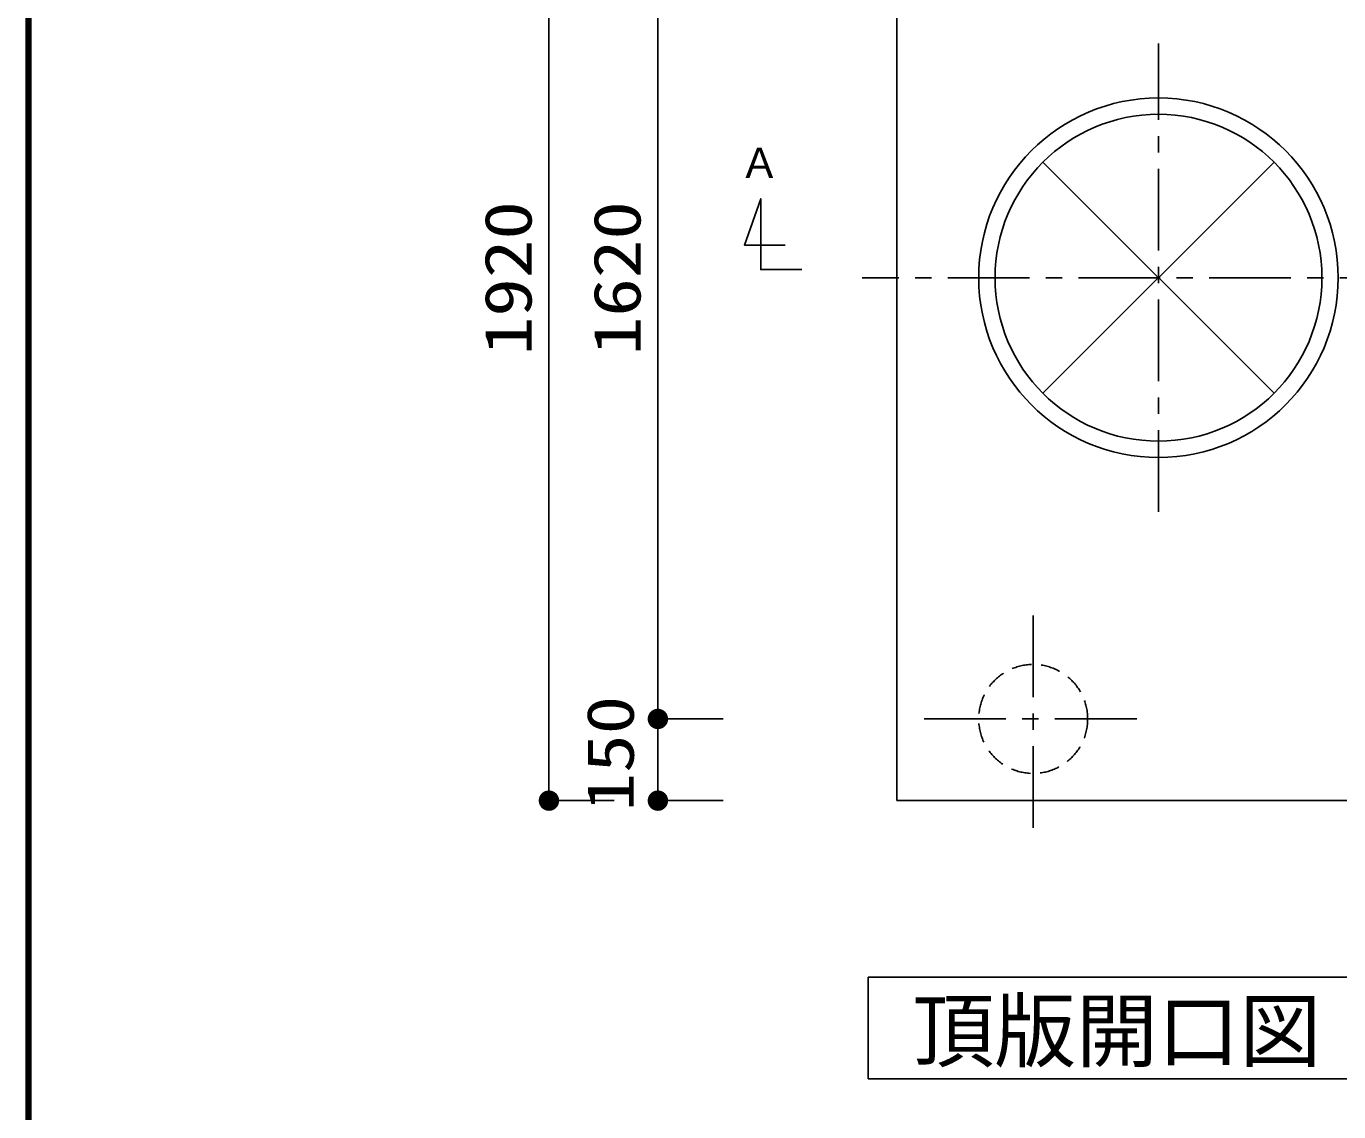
# Model space of a CAD drawing. Units: millimetres, scale not verified. Extents: x -8093 to 8093, y -5792 to 5792.
# Drawn here: x -8093 to -5684, y 2623 to 4616 of the extents above; entities that cross this region are included whole.
import ezdxf
from ezdxf.enums import TextEntityAlignment as Align

# ---------------------------------------------------------------- set-up
doc = ezdxf.new("R2010")
doc.units = ezdxf.units.MM
doc.header["$LTSCALE"] = 30
doc.linetypes.add('CHAIN1', pattern=[8, 5, -1, 1, -1])
doc.linetypes.add('DASHED1', pattern=[1.8, 1.2, -0.6])
for name, color, linetype, lineweight in [('0-0_Axis_waku', 7, 'Continuous', 25), ('0-1_00クル-フ-0躯体', 3, 'Continuous', 25), ('0-3_00クル-フ-1機器', 5, 'Continuous', 25), ('0-4_00クル-フ-6寸法', 132, 'Continuous', 25)]:
    doc.layers.add(name, color=color, linetype=linetype, lineweight=lineweight)
doc.styles.add('ＭＳ ゴシック', font='')
doc.styles.get('ＭＳ ゴシック').set_extended_font_data('MS Gothic')

msp = doc.modelspace()

# ---------------------------------------------------------------- linework, layer by layer
at = {"layer": '0-0_Axis_waku'}
for p, q in [((-8093.4, 5792.4), (-8093.4, -5792.4)), ((-8092.8, 5791.8), (-8092.8, -5791.8)), ((-8092.2, 5791.2), (-8092.2, -5791.2)), ((-8091.6, 5790.6), (-8091.6, -5790.6)), ((-8091, 5790), (-8091, -5790)), ((-8090.4, 5789.4), (-8090.4, -5789.4)), ((-8089.8, 5788.8), (-8089.8, -5788.8)), ((-8089.2, 5788.2), (-8089.2, -5788.2)), ((-8088.6, 5787.6), (-8088.6, -5787.6)), ((-8088, 5787), (-8088, -5787)), ((-8087.4, 5786.4), (-8087.4, -5786.4)), ((-8086.8, 5785.8), (-8086.8, -5785.8)), ((-8086.2, 5785.2), (-8086.2, -5785.2)), ((-8085.6, 5784.6), (-8085.6, -5784.6)), ((-8085, 5784), (-8085, -5784))]:
    msp.add_line(p, q, dxfattribs=at)
at = {"layer": '0-1_00クル-フ-0躯体'}
msp.add_lwpolyline([(-6669.9, 4168.83), (-6744.9, 4168.83), (-6744.9, 4298.83), (-6774.9, 4213.83), (-6699.9, 4213.83)], dxfattribs=at)
msp.add_lwpolyline([(-4518.29, 2869.53), (-4518.29, 2683.22), (-6547.61, 2683.22), (-6547.61, 2869.53)], close=True, dxfattribs=at)
at = {"layer": '0-3_00クル-フ-1機器', "color": 2}
for p, q in [((-6494.9, 5113.83), (-6494.9, 3193.83)), ((-6227.03, 4365.97), (-5802.77, 3941.7)), ((-6227.03, 3941.7), (-5802.77, 4365.97)), ((-6494.9, 3193.83), (-4029.9, 3193.83))]:
    msp.add_line(p, q, dxfattribs=at)
at = {"layer": '0-3_00クル-フ-1機器', "color": 2, "linetype": 'CHAIN1'}
for p, q in [((-6014.9, 3723.83), (-6014.9, 4583.83)), ((-3851.78, 4153.83), (-6558.68, 4153.83)), ((-6244.9, 3143.83), (-6244.9, 3543.83)), ((-6444.9, 3343.83), (-6044.9, 3343.83))]:
    msp.add_line(p, q, dxfattribs=at)
at = {"layer": '0-3_00クル-フ-1機器', "color": 2}
for radius in [330, 300]:
    msp.add_circle((-6014.9, 4153.83), radius, dxfattribs=at)
at = {"layer": '0-3_00クル-フ-1機器', "color": 2, "linetype": 'DASHED1'}
msp.add_circle((-6244.9, 3343.83), 100, dxfattribs=at)
at = {"layer": '0-4_00クル-フ-6寸法', "color": 4}
for p, q in [((-7133.84, 3193.83), (-7133.84, 5113.83)), ((-6933.84, 4963.83), (-6933.84, 3343.83)), ((-6813.84, 3343.83), (-6933.84, 3343.83)), ((-6813.84, 3343.83), (-6933.84, 3343.83)), ((-6933.84, 3343.83), (-6933.84, 3193.83)), ((-7013.84, 3193.83), (-7133.84, 3193.83)), ((-6813.84, 3193.83), (-6933.84, 3193.83))]:
    msp.add_line(p, q, dxfattribs=at)
at = {"layer": '0-4_00クル-フ-6寸法'}
for points in [[(-6933.84, 3343.83), (-6952.26, 3347.35), (-6951.67, 3349.63)], [(-6933.84, 3343.83), (-6952.26, 3347.35), (-6951.67, 3349.63)], [(-6933.84, 3343.83), (-6951.67, 3349.63), (-6950.8, 3351.82)], [(-6933.84, 3343.83), (-6951.67, 3349.63), (-6950.8, 3351.82)], [(-6933.84, 3343.83), (-6950.8, 3351.82), (-6949.67, 3353.88)], [(-6933.84, 3343.83), (-6950.8, 3351.82), (-6949.67, 3353.88)], [(-6933.84, 3343.83), (-6949.67, 3353.88), (-6948.28, 3355.78)], [(-6933.84, 3343.83), (-6949.67, 3353.88), (-6948.28, 3355.78)], [(-6933.84, 3343.83), (-6948.28, 3355.78), (-6946.67, 3357.5)], [(-6933.84, 3343.83), (-6948.28, 3355.78), (-6946.67, 3357.5)], [(-6933.84, 3343.83), (-6946.67, 3357.5), (-6944.86, 3359)], [(-6933.84, 3343.83), (-6946.67, 3357.5), (-6944.86, 3359)], [(-6933.84, 3343.83), (-6944.86, 3359), (-6942.87, 3360.26)], [(-6933.84, 3343.83), (-6944.86, 3359), (-6942.87, 3360.26)], [(-6933.84, 3343.83), (-6942.87, 3360.26), (-6940.74, 3361.27)], [(-6933.84, 3343.83), (-6942.87, 3360.26), (-6940.74, 3361.27)], [(-6933.84, 3343.83), (-6940.74, 3361.27), (-6938.5, 3361.99)], [(-6933.84, 3343.83), (-6940.74, 3361.27), (-6938.5, 3361.99)], [(-6933.84, 3343.83), (-6938.5, 3361.99), (-6936.19, 3362.43)], [(-6933.84, 3343.83), (-6938.5, 3361.99), (-6936.19, 3362.43)], [(-6933.84, 3343.83), (-6936.19, 3362.43), (-6933.84, 3362.58)], [(-6933.84, 3343.83), (-6936.19, 3362.43), (-6933.84, 3362.58)], [(-6933.84, 3343.83), (-6933.84, 3362.58), (-6931.49, 3362.43)], [(-6933.84, 3343.83), (-6933.84, 3362.58), (-6931.49, 3362.43)], [(-6933.84, 3343.83), (-6931.49, 3362.43), (-6929.17, 3361.99)], [(-6933.84, 3343.83), (-6931.49, 3362.43), (-6929.17, 3361.99)], [(-6933.84, 3343.83), (-6929.17, 3361.99), (-6926.94, 3361.27)], [(-6933.84, 3343.83), (-6929.17, 3361.99), (-6926.94, 3361.27)], [(-6933.84, 3343.83), (-6926.94, 3361.27), (-6924.8, 3360.26)], [(-6933.84, 3343.83), (-6926.94, 3361.27), (-6924.8, 3360.26)], [(-6933.84, 3343.83), (-6924.8, 3360.26), (-6922.82, 3359)], [(-6933.84, 3343.83), (-6924.8, 3360.26), (-6922.82, 3359)], [(-6933.84, 3343.83), (-6922.82, 3359), (-6921, 3357.5)], [(-6933.84, 3343.83), (-6922.82, 3359), (-6921, 3357.5)], [(-6933.84, 3343.83), (-6921, 3357.5), (-6919.39, 3355.78)], [(-6933.84, 3343.83), (-6921, 3357.5), (-6919.39, 3355.78)], [(-6933.84, 3343.83), (-6919.39, 3355.78), (-6918.01, 3353.88)], [(-6933.84, 3343.83), (-6919.39, 3355.78), (-6918.01, 3353.88)], [(-6933.84, 3343.83), (-6918.01, 3353.88), (-6916.87, 3351.82)], [(-6933.84, 3343.83), (-6918.01, 3353.88), (-6916.87, 3351.82)], [(-6933.84, 3343.83), (-6916.87, 3351.82), (-6916.01, 3349.63)], [(-6933.84, 3343.83), (-6916.87, 3351.82), (-6916.01, 3349.63)], [(-6933.84, 3343.83), (-6916.01, 3349.63), (-6915.42, 3347.35)], [(-6933.84, 3343.83), (-6916.01, 3349.63), (-6915.42, 3347.35)], [(-6933.84, 3343.83), (-6952.55, 3345.01), (-6952.26, 3347.35)], [(-6933.84, 3343.83), (-6952.55, 3345.01), (-6952.26, 3347.35)], [(-6933.84, 3343.83), (-6952.55, 3342.66), (-6952.55, 3345.01)], [(-6933.84, 3343.83), (-6952.55, 3342.66), (-6952.55, 3345.01)], [(-6933.84, 3343.83), (-6952.26, 3340.32), (-6952.55, 3342.66)], [(-6933.84, 3343.83), (-6952.26, 3340.32), (-6952.55, 3342.66)], [(-6933.84, 3343.83), (-6951.67, 3338.04), (-6952.26, 3340.32)], [(-6933.84, 3343.83), (-6951.67, 3338.04), (-6952.26, 3340.32)], [(-6933.84, 3343.83), (-6950.8, 3335.85), (-6951.67, 3338.04)], [(-6933.84, 3343.83), (-6950.8, 3335.85), (-6951.67, 3338.04)], [(-6933.84, 3343.83), (-6949.67, 3333.79), (-6950.8, 3335.85)], [(-6933.84, 3343.83), (-6949.67, 3333.79), (-6950.8, 3335.85)], [(-6933.84, 3343.83), (-6948.28, 3331.88), (-6949.67, 3333.79)], [(-6933.84, 3343.83), (-6948.28, 3331.88), (-6949.67, 3333.79)], [(-6933.84, 3343.83), (-6946.67, 3330.16), (-6948.28, 3331.88)], [(-6933.84, 3343.83), (-6946.67, 3330.16), (-6948.28, 3331.88)], [(-6933.84, 3343.83), (-6944.86, 3328.66), (-6946.67, 3330.16)], [(-6933.84, 3343.83), (-6944.86, 3328.66), (-6946.67, 3330.16)], [(-6933.84, 3343.83), (-6942.87, 3327.4), (-6944.86, 3328.66)], [(-6933.84, 3343.83), (-6942.87, 3327.4), (-6944.86, 3328.66)], [(-6933.84, 3343.83), (-6940.74, 3326.4), (-6942.87, 3327.4)], [(-6933.84, 3343.83), (-6940.74, 3326.4), (-6942.87, 3327.4)], [(-6933.84, 3343.83), (-6938.5, 3325.67), (-6940.74, 3326.4)], [(-6933.84, 3343.83), (-6938.5, 3325.67), (-6940.74, 3326.4)], [(-6933.84, 3343.83), (-6936.19, 3325.23), (-6938.5, 3325.67)], [(-6933.84, 3343.83), (-6936.19, 3325.23), (-6938.5, 3325.67)], [(-6933.84, 3343.83), (-6933.84, 3325.08), (-6936.19, 3325.23)], [(-6933.84, 3343.83), (-6933.84, 3325.08), (-6936.19, 3325.23)], [(-6933.84, 3343.83), (-6915.42, 3347.35), (-6915.12, 3345.01)], [(-6933.84, 3343.83), (-6915.42, 3347.35), (-6915.12, 3345.01)], [(-6933.84, 3343.83), (-6915.12, 3345.01), (-6915.12, 3342.66)], [(-6933.84, 3343.83), (-6915.12, 3345.01), (-6915.12, 3342.66)], [(-6933.84, 3343.83), (-6931.49, 3325.23), (-6933.84, 3325.08)], [(-6933.84, 3343.83), (-6929.17, 3325.67), (-6931.49, 3325.23)], [(-6933.84, 3343.83), (-6926.94, 3326.4), (-6929.17, 3325.67)], [(-6933.84, 3343.83), (-6924.8, 3327.4), (-6926.94, 3326.4)], [(-6933.84, 3343.83), (-6922.82, 3328.66), (-6924.8, 3327.4)], [(-6933.84, 3343.83), (-6921, 3330.16), (-6922.82, 3328.66)], [(-6933.84, 3343.83), (-6919.39, 3331.88), (-6921, 3330.16)], [(-6933.84, 3343.83), (-6918.01, 3333.79), (-6919.39, 3331.88)], [(-6933.84, 3343.83), (-6916.87, 3335.85), (-6918.01, 3333.79)], [(-6933.84, 3343.83), (-6916.01, 3338.04), (-6916.87, 3335.85)], [(-6933.84, 3343.83), (-6915.42, 3340.32), (-6916.01, 3338.04)], [(-6933.84, 3343.83), (-6915.12, 3342.66), (-6915.42, 3340.32)], [(-6933.84, 3343.83), (-6931.49, 3325.23), (-6933.84, 3325.08)], [(-6933.84, 3343.83), (-6929.17, 3325.67), (-6931.49, 3325.23)], [(-6933.84, 3343.83), (-6926.94, 3326.4), (-6929.17, 3325.67)], [(-6933.84, 3343.83), (-6924.8, 3327.4), (-6926.94, 3326.4)], [(-6933.84, 3343.83), (-6922.82, 3328.66), (-6924.8, 3327.4)], [(-6933.84, 3343.83), (-6921, 3330.16), (-6922.82, 3328.66)], [(-6933.84, 3343.83), (-6919.39, 3331.88), (-6921, 3330.16)], [(-6933.84, 3343.83), (-6918.01, 3333.79), (-6919.39, 3331.88)], [(-6933.84, 3343.83), (-6916.87, 3335.85), (-6918.01, 3333.79)], [(-6933.84, 3343.83), (-6916.01, 3338.04), (-6916.87, 3335.85)], [(-6933.84, 3343.83), (-6915.42, 3340.32), (-6916.01, 3338.04)], [(-6933.84, 3343.83), (-6915.12, 3342.66), (-6915.42, 3340.32)], [(-7133.84, 3193.83), (-7149.67, 3203.88), (-7148.28, 3205.78)], [(-7133.84, 3193.83), (-7148.28, 3205.78), (-7146.67, 3207.5)], [(-7133.84, 3193.83), (-7146.67, 3207.5), (-7144.86, 3209)], [(-7133.84, 3193.83), (-7144.86, 3209), (-7142.87, 3210.26)], [(-7133.84, 3193.83), (-7142.87, 3210.26), (-7140.74, 3211.27)], [(-7133.84, 3193.83), (-7140.74, 3211.27), (-7138.5, 3211.99)], [(-7133.84, 3193.83), (-7138.5, 3211.99), (-7136.19, 3212.43)], [(-7133.84, 3193.83), (-7136.19, 3212.43), (-7133.84, 3212.58)], [(-7133.84, 3193.83), (-7133.84, 3212.58), (-7131.49, 3212.43)], [(-7133.84, 3193.83), (-7131.49, 3212.43), (-7129.17, 3211.99)], [(-7133.84, 3193.83), (-7129.17, 3211.99), (-7126.94, 3211.27)], [(-7133.84, 3193.83), (-7126.94, 3211.27), (-7124.8, 3210.26)], [(-7133.84, 3193.83), (-7124.8, 3210.26), (-7122.82, 3209)], [(-7133.84, 3193.83), (-7122.82, 3209), (-7121, 3207.5)], [(-7133.84, 3193.83), (-7121, 3207.5), (-7119.39, 3205.78)], [(-7133.84, 3193.83), (-7119.39, 3205.78), (-7118.01, 3203.88)], [(-6933.84, 3193.83), (-6949.67, 3203.88), (-6948.28, 3205.78)], [(-6933.84, 3193.83), (-6948.28, 3205.78), (-6946.67, 3207.5)], [(-6933.84, 3193.83), (-6946.67, 3207.5), (-6944.86, 3209)], [(-6933.84, 3193.83), (-6944.86, 3209), (-6942.87, 3210.26)], [(-6933.84, 3193.83), (-6942.87, 3210.26), (-6940.74, 3211.27)], [(-6933.84, 3193.83), (-6940.74, 3211.27), (-6938.5, 3211.99)], [(-6933.84, 3193.83), (-6938.5, 3211.99), (-6936.19, 3212.43)], [(-6933.84, 3193.83), (-6936.19, 3212.43), (-6933.84, 3212.58)], [(-6933.84, 3193.83), (-6933.84, 3212.58), (-6931.49, 3212.43)], [(-6933.84, 3193.83), (-6931.49, 3212.43), (-6929.17, 3211.99)], [(-6933.84, 3193.83), (-6929.17, 3211.99), (-6926.94, 3211.27)], [(-6933.84, 3193.83), (-6926.94, 3211.27), (-6924.8, 3210.26)], [(-6933.84, 3193.83), (-6924.8, 3210.26), (-6922.82, 3209)], [(-6933.84, 3193.83), (-6922.82, 3209), (-6921, 3207.5)], [(-6933.84, 3193.83), (-6921, 3207.5), (-6919.39, 3205.78)], [(-6933.84, 3193.83), (-6919.39, 3205.78), (-6918.01, 3203.88)], [(-7133.84, 3193.83), (-7152.55, 3195.01), (-7152.26, 3197.35)], [(-7133.84, 3193.83), (-7152.55, 3192.66), (-7152.55, 3195.01)], [(-7133.84, 3193.83), (-7152.26, 3190.32), (-7152.55, 3192.66)], [(-7133.84, 3193.83), (-7152.26, 3197.35), (-7151.67, 3199.63)], [(-7133.84, 3193.83), (-7151.67, 3188.04), (-7152.26, 3190.32)], [(-7133.84, 3193.83), (-7151.67, 3199.63), (-7150.8, 3201.82)], [(-7133.84, 3193.83), (-7150.8, 3185.85), (-7151.67, 3188.04)], [(-7133.84, 3193.83), (-7150.8, 3201.82), (-7149.67, 3203.88)], [(-7133.84, 3193.83), (-7149.67, 3183.79), (-7150.8, 3185.85)], [(-7133.84, 3193.83), (-7148.28, 3181.88), (-7149.67, 3183.79)], [(-7133.84, 3193.83), (-7146.67, 3180.16), (-7148.28, 3181.88)], [(-7133.84, 3193.83), (-7144.86, 3178.66), (-7146.67, 3180.16)], [(-7133.84, 3193.83), (-7142.87, 3177.4), (-7144.86, 3178.66)], [(-7133.84, 3193.83), (-7140.74, 3176.4), (-7142.87, 3177.4)], [(-7133.84, 3193.83), (-7138.5, 3175.67), (-7140.74, 3176.4)], [(-7133.84, 3193.83), (-7136.19, 3175.23), (-7138.5, 3175.67)], [(-7133.84, 3193.83), (-7133.84, 3175.08), (-7136.19, 3175.23)], [(-7133.84, 3193.83), (-7118.01, 3203.88), (-7116.87, 3201.82)], [(-7133.84, 3193.83), (-7116.87, 3201.82), (-7116.01, 3199.63)], [(-7133.84, 3193.83), (-7116.01, 3199.63), (-7115.42, 3197.35)], [(-7133.84, 3193.83), (-7115.42, 3197.35), (-7115.12, 3195.01)], [(-7133.84, 3193.83), (-7115.12, 3195.01), (-7115.12, 3192.66)], [(-7133.84, 3193.83), (-7131.49, 3175.23), (-7133.84, 3175.08)], [(-7133.84, 3193.83), (-7129.17, 3175.67), (-7131.49, 3175.23)], [(-7133.84, 3193.83), (-7126.94, 3176.4), (-7129.17, 3175.67)], [(-7133.84, 3193.83), (-7124.8, 3177.4), (-7126.94, 3176.4)], [(-7133.84, 3193.83), (-7122.82, 3178.66), (-7124.8, 3177.4)], [(-7133.84, 3193.83), (-7121, 3180.16), (-7122.82, 3178.66)], [(-7133.84, 3193.83), (-7119.39, 3181.88), (-7121, 3180.16)], [(-7133.84, 3193.83), (-7118.01, 3183.79), (-7119.39, 3181.88)], [(-7133.84, 3193.83), (-7116.87, 3185.85), (-7118.01, 3183.79)], [(-7133.84, 3193.83), (-7116.01, 3188.04), (-7116.87, 3185.85)], [(-7133.84, 3193.83), (-7115.42, 3190.32), (-7116.01, 3188.04)], [(-7133.84, 3193.83), (-7115.12, 3192.66), (-7115.42, 3190.32)], [(-6933.84, 3193.83), (-6952.55, 3195.01), (-6952.26, 3197.35)], [(-6933.84, 3193.83), (-6952.55, 3192.66), (-6952.55, 3195.01)], [(-6933.84, 3193.83), (-6952.26, 3190.32), (-6952.55, 3192.66)], [(-6933.84, 3193.83), (-6952.26, 3197.35), (-6951.67, 3199.63)], [(-6933.84, 3193.83), (-6951.67, 3188.04), (-6952.26, 3190.32)], [(-6933.84, 3193.83), (-6951.67, 3199.63), (-6950.8, 3201.82)], [(-6933.84, 3193.83), (-6950.8, 3185.85), (-6951.67, 3188.04)], [(-6933.84, 3193.83), (-6950.8, 3201.82), (-6949.67, 3203.88)], [(-6933.84, 3193.83), (-6949.67, 3183.79), (-6950.8, 3185.85)], [(-6933.84, 3193.83), (-6948.28, 3181.88), (-6949.67, 3183.79)], [(-6933.84, 3193.83), (-6946.67, 3180.16), (-6948.28, 3181.88)], [(-6933.84, 3193.83), (-6944.86, 3178.66), (-6946.67, 3180.16)], [(-6933.84, 3193.83), (-6942.87, 3177.4), (-6944.86, 3178.66)], [(-6933.84, 3193.83), (-6940.74, 3176.4), (-6942.87, 3177.4)], [(-6933.84, 3193.83), (-6938.5, 3175.67), (-6940.74, 3176.4)], [(-6933.84, 3193.83), (-6936.19, 3175.23), (-6938.5, 3175.67)], [(-6933.84, 3193.83), (-6933.84, 3175.08), (-6936.19, 3175.23)], [(-6933.84, 3193.83), (-6918.01, 3203.88), (-6916.87, 3201.82)], [(-6933.84, 3193.83), (-6916.87, 3201.82), (-6916.01, 3199.63)], [(-6933.84, 3193.83), (-6916.01, 3199.63), (-6915.42, 3197.35)], [(-6933.84, 3193.83), (-6915.42, 3197.35), (-6915.12, 3195.01)], [(-6933.84, 3193.83), (-6915.12, 3195.01), (-6915.12, 3192.66)], [(-6933.84, 3193.83), (-6931.49, 3175.23), (-6933.84, 3175.08)], [(-6933.84, 3193.83), (-6929.17, 3175.67), (-6931.49, 3175.23)], [(-6933.84, 3193.83), (-6926.94, 3176.4), (-6929.17, 3175.67)], [(-6933.84, 3193.83), (-6924.8, 3177.4), (-6926.94, 3176.4)], [(-6933.84, 3193.83), (-6922.82, 3178.66), (-6924.8, 3177.4)], [(-6933.84, 3193.83), (-6921, 3180.16), (-6922.82, 3178.66)], [(-6933.84, 3193.83), (-6919.39, 3181.88), (-6921, 3180.16)], [(-6933.84, 3193.83), (-6918.01, 3183.79), (-6919.39, 3181.88)], [(-6933.84, 3193.83), (-6916.87, 3185.85), (-6918.01, 3183.79)], [(-6933.84, 3193.83), (-6916.01, 3188.04), (-6916.87, 3185.85)], [(-6933.84, 3193.83), (-6915.42, 3190.32), (-6916.01, 3188.04)], [(-6933.84, 3193.83), (-6915.12, 3192.66), (-6915.42, 3190.32)]]:
    msp.add_solid(points, dxfattribs=at)

# ---------------------------------------------------------------- texts
at = {"layer": '0-1_00クル-フ-0躯体', "color": 4, "style": 'ＭＳ ゴシック'}
for s, height, p in [('Ａ', 54.99, (-6784.71, 4320.72)), ('頂版開口図', 110, (-6466.37, 2683.25))]:
    msp.add_text(s, height=height, dxfattribs=at).set_placement(p, align=Align.BOTTOM_LEFT)
at = {"layer": '0-4_00クル-フ-6寸法', "color": 3, "style": 'ＭＳ ゴシック', "width": 1.2}
for s, p in [('1920', (-7139.68, 4011.55)), ('1620', (-6939.68, 4011.55)), ('150', (-6952.11, 3174.12))]:
    msp.add_text(s, height=86.66, rotation=90, dxfattribs=at).set_placement(p, align=Align.BOTTOM_LEFT)

doc.saveas('drawing.dxf')
